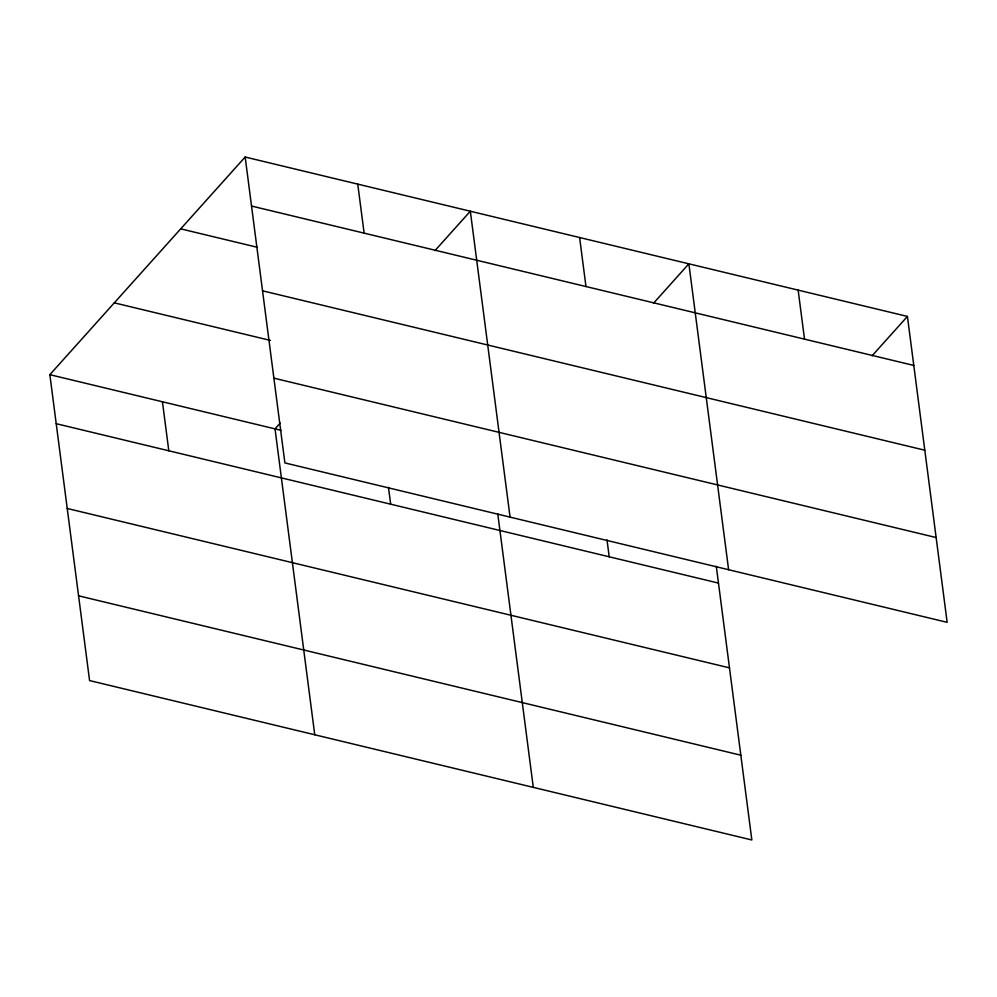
<?xml version="1.0" encoding="UTF-8"?>
<svg xmlns="http://www.w3.org/2000/svg" width="997" height="997" viewBox="0 0 997 997"><rect width="100%" height="100%" fill="white"/><g stroke="black" fill="none" stroke-linecap="round" stroke-linejoin="round"><path stroke-width="1.5" d="M716.282 566.246L751.838 839.973L89.58 680.577L49.85 374.673L245.162 157.028L907.42 316.423L947.15 622.327L284.893 462.92L245.162 157.028M280.219 423.077L275.022 428.872L314.753 734.777M434.979 250.608L470.335 211.214L510.065 517.119M653.534 303.213L688.877 263.819L728.608 569.723M872.076 355.817L907.42 316.423M251.531 206.043L913.788 365.438M180.706 228.849L257.263 247.281M262.535 290.812L924.792 450.208M114.306 302.851L270.424 340.426M273.876 378.15L936.146 537.545M49.85 374.673L281.004 430.318M56.218 423.688L718.476 583.095M67.223 508.47L729.48 667.865M78.564 595.807L740.833 755.203M798.148 290.127L804.517 339.142M579.606 237.523L585.974 286.538M607.011 539.938L609.204 556.787M497.74 513.642L533.295 787.381M357.749 184.121L364.117 233.136M388.469 487.346L390.662 504.195M162.436 401.779L168.805 450.794"/></g></svg>
